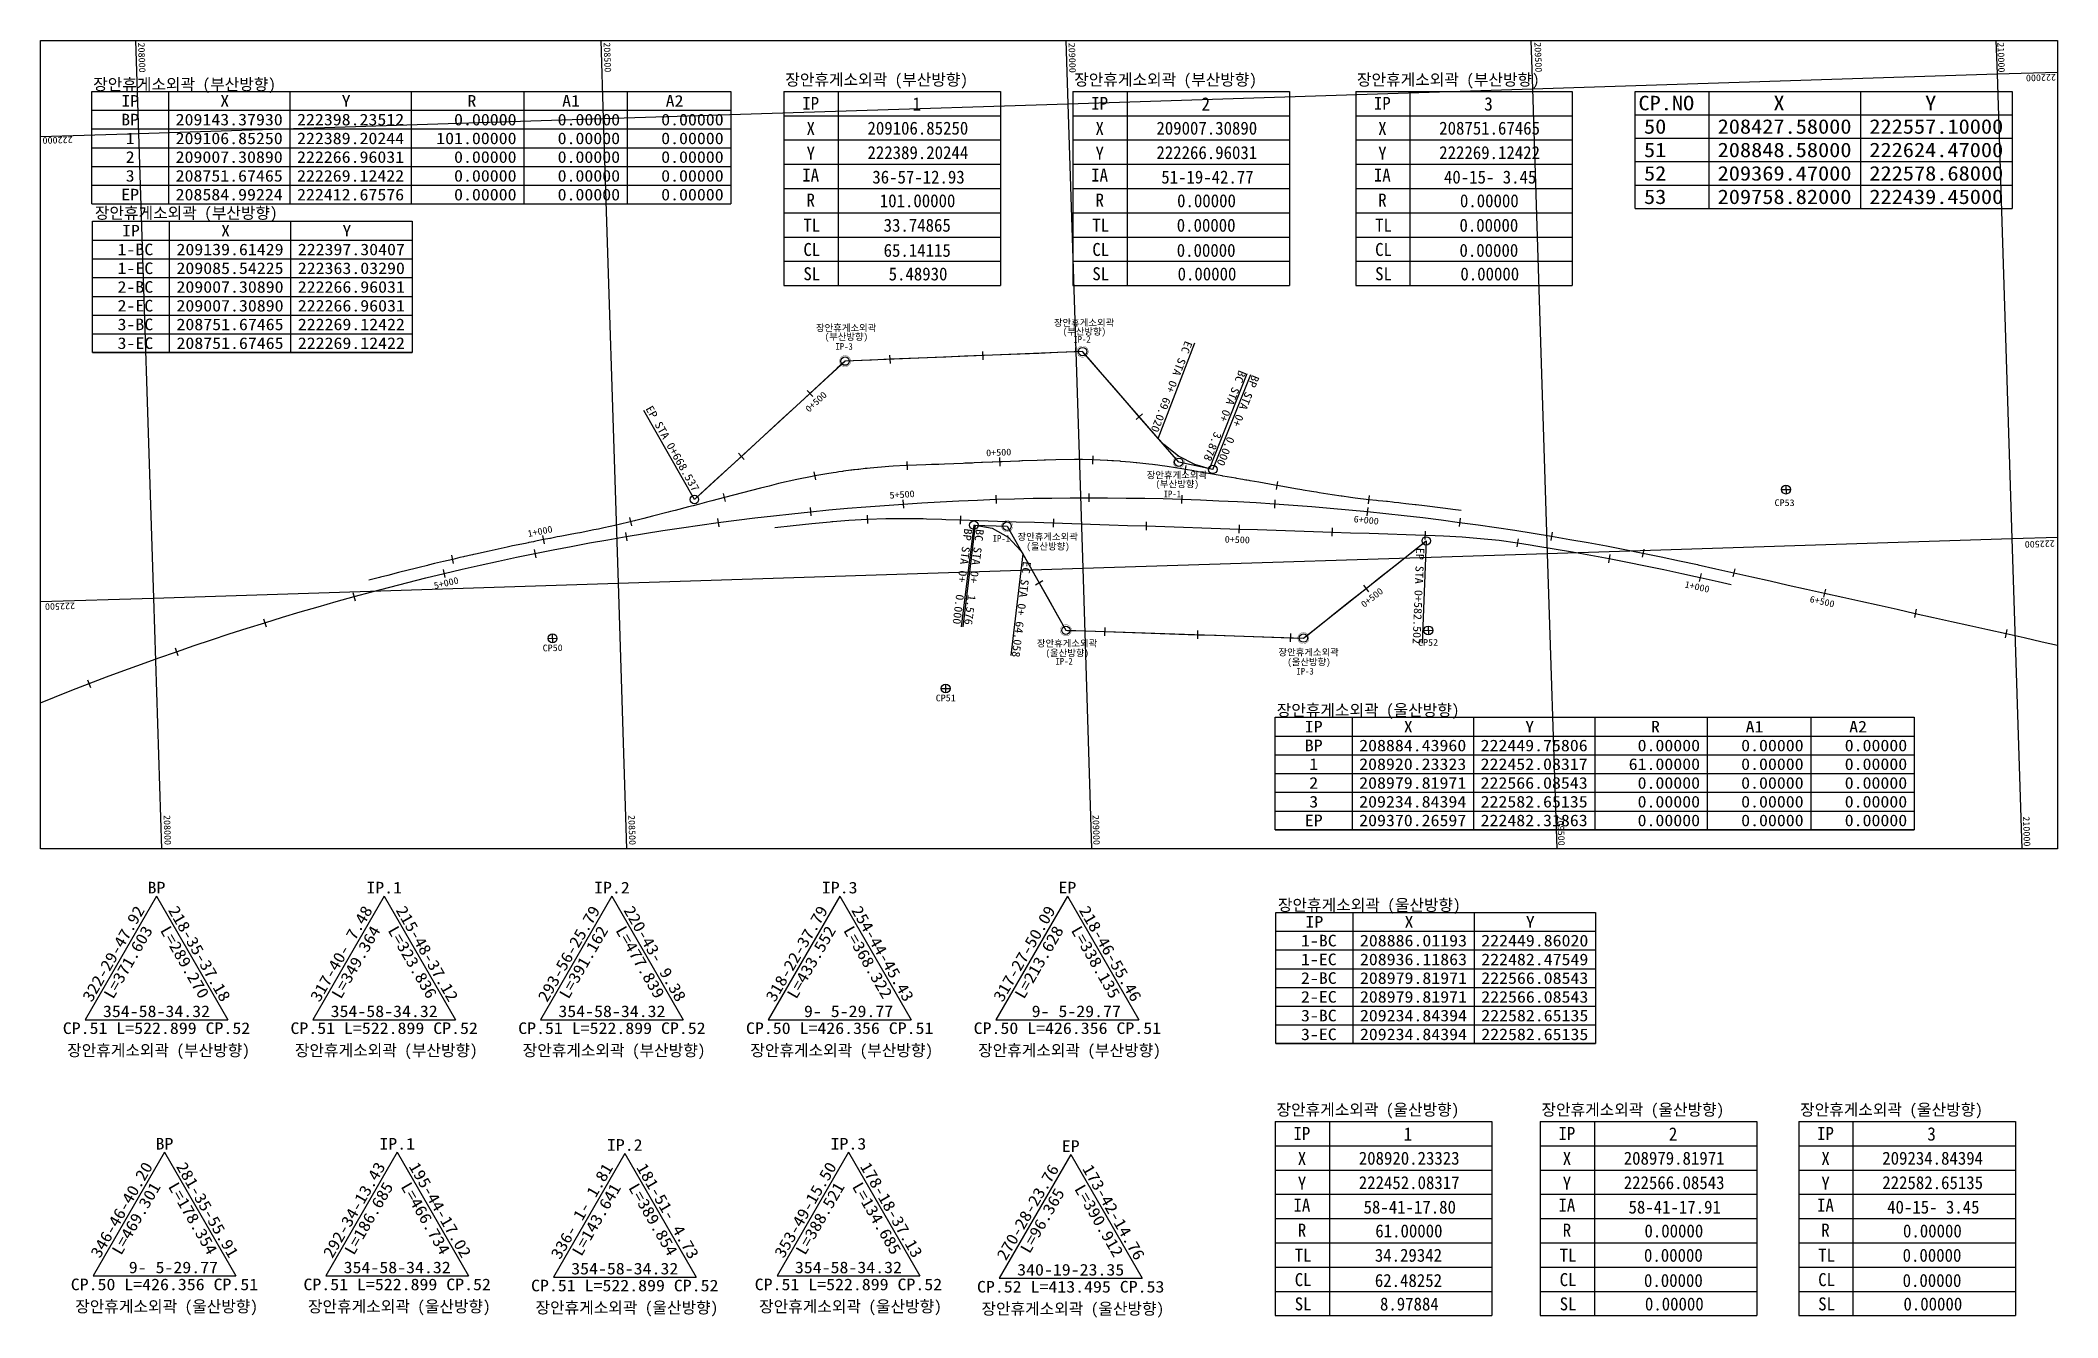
# Model space of a CAD drawing. Extents: x 69 to 2239, y 139 to 1512.
import ezdxf
from ezdxf.enums import TextEntityAlignment as Align

# ---------------------------------------------------------------- set-up
doc = ezdxf.new("R2010")
doc.units = 0
doc.header["$LTSCALE"] = 10
doc.header["$MEASUREMENT"] = 0
doc.layers.get('0').update_dxf_attribs({"linetype": 'CONTINUOUS'})
for name, color, linetype in [('CA-ALGN-CNTL', 2, 'CONTINUOUS'), ('CA-ALGN-IPLN', 1, 'CONTINUOUS'), ('CA-ALGN-IPSM', 2, 'CONTINUOUS'), ('CA-ALGN-STSM', 2, 'CONTINUOUS'), ('CA-ALGN-SUBL', 1, 'CONTINUOUS'), ('CA-ALGN-SUBS', 2, 'CONTINUOUS'), ('CA-ALGN-SUBT', 2, 'CONTINUOUS'), ('CA-ALGN-TEXT', 3, 'CONTINUOUS'), ('CA-TABL-LIN1', 4, 'CONTINUOUS'), ('CA-TABL-LIN2', 1, 'CONTINUOUS'), ('CA-TABL-TEX1', 6, 'CONTINUOUS'), ('CA-TABL-TEX2', 3, 'CONTINUOUS'), ('CA-TEXT', 3, 'CONTINUOUS'), ('CV-GRID-BORD', 4, 'CONTINUOUS'), ('CV-GRID-LINE', 1, 'CONTINUOUS'), ('CV-GRID-TEXT', 4, 'CONTINUOUS'), ('CV-LEAL', 1, 'CONTINUOUS'), ('CV-LEAT', 3, 'CONTINUOUS')]:
    doc.layers.add(name, color=color, linetype=linetype)
doc.styles.add('GTXT', font='DotumChe.ttf')
doc.styles.add('RP2', font='DotumChe.ttf')

# ---------------------------------------------------------------- blocks, each defined once
blk = doc.blocks.new('CASTAMS')
blk.add_line((0, -1.5), (0, 1.5))
at = {"style": 'GTXT', "flags": 1}
for tag, p in [('XSEC_DAT', (0, -6.85)), ('STA_DST', (0, -3.62))]:
    blk.add_attdef(tag, text='', height=2.5, dxfattribs=at).set_placement(p, align=Align.MIDDLE)
blk = doc.blocks.new('CAIPMRK')
at = {"const_width": 0.1}
blk.add_lwpolyline([(-2, 0, -1), (2, 0, -1)], format="xyb", close=True, dxfattribs=at)
blk.add_circle((0, 0), 1.5)

msp = doc.modelspace()

# ---------------------------------------------------------------- linework, layer by layer
at = {"layer": 'CA-ALGN-CNTL'}
for points in [[(1330.3, 1050.9), (1293.6, 1058.7), (1190.2, 1177.7), (934.7, 1167.4), (772.7, 1018.6)], [(1073.2, 991.1), (1109, 989.9), (1172.2, 877.9), (1427.7, 869.5), (1559.8, 974.1)]]:
    msp.add_lwpolyline(points, dxfattribs=at)
at = {"layer": 'CA-ALGN-IPLN'}
for points in [[(1330.3, 1050.9), (1326.6, 1051.7), (1311.1, 1056.3), (1293.3, 1065.3), (1277.6, 1077.7), (1271.4, 1084.2), (1264.2, 1092.5), (1251.1, 1107.6), (1238, 1122.7), (1224.9, 1137.8), (1211.7, 1152.9), (1198.6, 1168), (1190.2, 1177.7), (1190.2, 1177.7), (1183.1, 1177.5), (1163.1, 1176.6), (1143.1, 1175.8), (1123.1, 1175), (1103.1, 1174.2), (1083.2, 1173.4), (1063.2, 1172.6), (1043.2, 1171.8), (1023.2, 1171), (1003.2, 1170.2), (983.2, 1169.4), (963.3, 1168.6), (943.3, 1167.8), (934.7, 1167.4), (934.7, 1167.4), (926.3, 1159.7), (911.6, 1146.1), (896.8, 1132.6), (882.1, 1119.1), (867.4, 1105.6), (852.6, 1092), (837.9, 1078.5), (823.2, 1065), (808.5, 1051.4), (793.7, 1037.9), (779, 1024.4), (772.7, 1018.6)], [(1597.5, 1006.7), (1597.5, 1006.7), (1588.6, 1007.9), (1580.6, 1008.9), (1577.7, 1009.3), (1557.8, 1011.7), (1548.9, 1012.8), (1547.9, 1012.9), (1537.9, 1014.1), (1532.5, 1014.7), (1530.5, 1014.9), (1525.5, 1015.5), (1523.5, 1015.7), (1518.1, 1016.3), (1517.1, 1016.4), (1513.1, 1016.8), (1508.1, 1017.3), (1506.2, 1017.5), (1506.2, 1017.5), (1498.2, 1018.4), (1483.3, 1020.1), (1478.3, 1020.8), (1469.4, 1022), (1468.4, 1022.1), (1458.5, 1023.6), (1444.7, 1025.8), (1441.7, 1026.3), (1438.8, 1026.8), (1436.3, 1027.2), (1427.4, 1028.7), (1426, 1029), (1419.1, 1030.2), (1409.5, 1031.9), (1399.4, 1033.6), (1396.9, 1034.1), (1379.7, 1037.1), (1370.3, 1038.7), (1369.3, 1038.9), (1366.9, 1039.3), (1365.9, 1039.5), (1363.9, 1039.8), (1362.4, 1040.1), (1360, 1040.5), (1356, 1041.2), (1355, 1041.4), (1341.2, 1043.8), (1340.3, 1044), (1323.5, 1046.9), (1323, 1047), (1320.6, 1047.4), (1310.7, 1049.1), (1309.7, 1049.3), (1300.9, 1050.9), (1299.1, 1051.2), (1281.1, 1054.1), (1273.2, 1055.2), (1271.2, 1055.5), (1268.3, 1055.8), (1267.8, 1055.9), (1265.3, 1056.2), (1261.3, 1056.7), (1248.4, 1058.1), (1247.9, 1058.2), (1241.4, 1058.8), (1231.4, 1059.6), (1230.7, 1059.7), (1223.5, 1060.2), (1222.5, 1060.2), (1221.5, 1060.3), (1217.5, 1060.5), (1216.5, 1060.6), (1201.5, 1061.2), (1190.2, 1061.5), (1189.2, 1061.5), (1181.5, 1061.6), (1161.5, 1061.4), (1150.3, 1061), (1149.5, 1061), (1149, 1061), (1141.5, 1060.7), (1125.5, 1060), (1125, 1060), (1122.6, 1059.9), (1121.5, 1059.9), (1103.5, 1059.1), (1103, 1059.1), (1101.5, 1059.1), (1093.5, 1058.7), (1093, 1058.7), (1082.6, 1058.3), (1081.6, 1058.3), (1073.6, 1057.9), (1071.6, 1057.8), (1063.6, 1057.5), (1061.6, 1057.4), (1041.6, 1056.6), (1035.6, 1056.4), (1033.6, 1056.3), (1027.6, 1056.1), (1021.6, 1055.8), (1001.6, 1055), (1000.4, 1055), (986.6, 1054.3), (981.6, 1054), (961.7, 1052.3), (958.3, 1052), (956.3, 1051.8), (949.4, 1051), (948.4, 1050.9), (944.8, 1050.5), (943.8, 1050.4), (941.8, 1050.1), (940.8, 1050), (932.9, 1049), (931.9, 1048.8), (928, 1048.3), (925, 1047.8), (922, 1047.4), (915.1, 1046.3), (902.3, 1044), (899.4, 1043.5), (882.7, 1040.1), (863.2, 1035.7), (852.9, 1033.1), (843.8, 1030.8), (824.5, 1025.7), (805.1, 1020.7), (791.5, 1017.2), (785.7, 1015.7), (778, 1013.7), (771.2, 1011.9), (766.4, 1010.7), (751.9, 1006.9), (747, 1005.6), (744.5, 1005), (727.7, 1000.6), (718.2, 998.2), (711.2, 996.4), (709.3, 995.9), (708.3, 995.6), (706.3, 995.2), (688.8, 991), (675.2, 988), (669.3, 986.8), (664.4, 985.8), (649.7, 982.9), (649.3, 982.9), (649.3, 982.9), (646.7, 982.4), (640.8, 981.3), (630, 979.2), (628, 978.8), (625.1, 978.3), (620.7, 977.4), (617.7, 976.8), (617.2, 976.7), (610.4, 975.4), (603.5, 974), (600.6, 973.4), (599.6, 973.2), (594.7, 972.2), (593.7, 972), (590.8, 971.4), (577.1, 968.6), (571.2, 967.3), (551.7, 963.1), (537, 959.8), (535.1, 959.4), (534.1, 959.2), (532.1, 958.7), (530.2, 958.3), (527.3, 957.6), (525.3, 957.2), (524.3, 957), (520.4, 956.1), (512.6, 954.2), (502.9, 952), (493.2, 949.6), (486.4, 948), (485.4, 947.7), (476.7, 945.6), (473.8, 944.9), (454.4, 940), (442.7, 937), (435, 935), (434, 934.8), (422.5, 931.7)], [(69.1, 799.9), (84.3, 806), (102.9, 813.4), (121.5, 820.6), (140.2, 827.7), (159, 834.7), (177.7, 841.6), (196.6, 848.3), (215.4, 854.9), (234.4, 861.4), (253.3, 867.8), (272.3, 874), (291.4, 880.1), (310.5, 886.1), (329.6, 892), (348.7, 897.7), (367.9, 903.3), (387.2, 908.8), (406.5, 914.1), (425.8, 919.3), (445.1, 924.4), (464.5, 929.4), (483.9, 934.2), (503.3, 938.9), (522.8, 943.5), (542.3, 947.9), (561.8, 952.2), (581.4, 956.4), (601, 960.4), (620.6, 964.4), (640.2, 968.1), (659.9, 971.8), (679.6, 975.3), (699.3, 978.7), (719, 982), (738.8, 985.1), (758.6, 988.1), (778.3, 991), (798.2, 993.7), (818, 996.3), (837.8, 998.8), (857.7, 1001.1), (877.6, 1003.3), (897.5, 1005.4), (917.4, 1007.3), (937.3, 1009.1), (957.2, 1010.8), (977.2, 1012.3), (997.1, 1013.7), (1017.1, 1015), (1037, 1016.2), (1057, 1017.2), (1077, 1018), (1097, 1018.8), (1117, 1019.4), (1137, 1019.9), (1157, 1020.2), (1177, 1020.4), (1197, 1020.5), (1217, 1020.4), (1237, 1020.2), (1257, 1019.9), (1277, 1019.5), (1296.9, 1018.9), (1316.9, 1018.1), (1336.9, 1017.3), (1356.9, 1016.3), (1376.9, 1015.2), (1396.8, 1013.9), (1416.8, 1012.5), (1436.7, 1011), (1456.6, 1009.3), (1476.6, 1007.5), (1496.5, 1005.6), (1516.4, 1003.6), (1536.2, 1001.4), (1556.1, 999.1), (1576, 996.6), (1595.8, 994), (1615.6, 991.3), (1635.4, 988.5), (1655.2, 985.5), (1674.9, 982.4), (1694.7, 979.1), (1714.4, 975.7), (1734.1, 972.2), (1753.7, 968.6), (1773.4, 964.8), (1793, 960.9), (1812.6, 956.9), (1832.1, 952.7), (1851.7, 948.5), (1852.4, 948.3), (1871.2, 944.1), (1890.7, 939.7), (1910.2, 935.4), (1929.8, 931), (1949.3, 926.6), (1968.8, 922.3), (1988.3, 917.9), (2007.8, 913.6), (2027.3, 909.2), (2046.9, 904.8), (2066.4, 900.5), (2085.9, 896.1), (2105.4, 891.8), (2124.9, 887.4), (2144.5, 883), (2164, 878.7), (2183.5, 874.3), (2203, 870), (2222.5, 865.6), (2239, 861.9)], [(859.2, 988.4), (859.2, 988.4), (879, 990.6), (898.9, 992.7), (918.8, 994.6), (920.6, 994.8), (921.7, 994.9), (938.8, 996.3), (958.7, 997.4), (978.7, 998.1), (998.7, 998.3), (1018.7, 998), (1022.3, 997.9), (1038.7, 997.3), (1043.1, 997.2), (1058.7, 996.7), (1078.7, 996), (1098.7, 995.4), (1118.6, 994.7), (1138.6, 994.1), (1158.6, 993.4), (1178.6, 992.7), (1198.6, 992.1), (1218.6, 991.4), (1238.6, 990.8), (1258.6, 990.1), (1278.6, 989.4), (1298.6, 988.8), (1318.5, 988.1), (1338.5, 987.5), (1358.5, 986.8), (1378.5, 986.2), (1398.5, 985.5), (1418.5, 984.8), (1438.5, 984.2), (1458.5, 983.5), (1478.5, 982.9), (1498.4, 982.2), (1518.4, 981.6), (1538.4, 980.9), (1558.4, 980.2), (1559.4, 980.2), (1569.6, 979.9), (1578.4, 979.5), (1598.4, 978.4), (1618.3, 976.8), (1638.2, 974.7), (1658, 972), (1671.7, 969.9), (1677.8, 968.9), (1677.8, 968.9), (1697.5, 965.7), (1717.2, 962.3), (1736.9, 958.7), (1756.6, 955), (1776.2, 951.2), (1795.8, 947.3), (1815.4, 943.2), (1834.9, 939), (1849.6, 935.8), (1854.5, 934.7), (1874, 930.4), (1887.9, 927.2)], [(1073.2, 991.1), (1074.8, 991.1), (1092.8, 987.7), (1110.3, 978.2), (1123.8, 963.5), (1125.9, 960.1), (1133.7, 946.2), (1143.5, 928.8), (1153.4, 911.3), (1163.2, 893.9), (1172.2, 877.9), (1172.2, 877.9), (1173.8, 877.8), (1193.8, 877.2), (1213.8, 876.5), (1233.8, 875.9), (1253.8, 875.2), (1273.8, 874.5), (1293.8, 873.9), (1313.8, 873.2), (1333.7, 872.6), (1353.7, 871.9), (1373.7, 871.3), (1393.7, 870.6), (1413.7, 869.9), (1427.7, 869.5), (1427.7, 869.5), (1432.4, 873.2), (1448.1, 885.6), (1463.8, 898.1), (1479.4, 910.5), (1495.1, 922.9), (1510.8, 935.3), (1526.5, 947.7), (1542.2, 960.1), (1552.7, 968.5), (1557.8, 972.5), (1559.8, 974.1)]]:
    msp.add_lwpolyline(points, dxfattribs=at)
at = {"layer": 'CA-ALGN-SUBL'}
for p, q in [((1271.4, 1084.2), (1310.8, 1187.1)), ((1326.6, 1051.7), (1367.3, 1154)), ((1330.3, 1050.9), (1371.1, 1153.2)), ((772.7, 1018.6), (718.3, 1114.4)), ((1073.2, 991.1), (1059.7, 881.8)), ((1074.8, 991.1), (1061.3, 881.7)), ((1125.9, 960.1), (1113, 850.7)), ((1559.8, 974.1), (1555.6, 864))]:
    msp.add_line(p, q, dxfattribs=at)
at = {"layer": 'CA-ALGN-SUBS'}
for p, q in [((1942, 1029.2), (1951.6, 1029.5)), ((1946.6, 1034.1), (1946.9, 1024.5)), ((615.2, 869.1), (624.8, 869.4)), ((619.8, 874), (620.1, 864.4)), ((1557.3, 877.6), (1566.9, 877.9)), ((1561.9, 882.5), (1562.2, 873)), ((1038.1, 815.4), (1047.7, 815.3)), ((1042.9, 820.1), (1042.9, 810.5))]:
    msp.add_line(p, q, dxfattribs=at)
for centre, radius in [((1330.3, 1050.9), 4.5), ((772.7, 1018.6), 4.5), ((1946.8, 1029.3), 4.8), ((1073.2, 991.1), 4.5), ((1559.8, 974.1), 4.5), ((620, 869.2), 4.8), ((1562.1, 877.7), 4.8), ((1042.9, 815.3), 4.8)]:
    msp.add_circle(centre, radius, dxfattribs=at)
at = {"layer": 'CA-TABL-LIN1'}
for p, q in [((124.4, 1457.5), (811.7, 1457.5)), ((124.4, 1336.5), (124.4, 1457.5)), ((811.7, 1457.5), (811.7, 1336.5)), ((869, 1457.5), (1102, 1457.5)), ((869, 1457.5), (869, 1248.8)), ((1102, 1457.5), (1102, 1248.8)), ((1179.8, 1457.5), (1412.8, 1457.5)), ((1179.8, 1457.5), (1179.8, 1248.8)), ((1412.8, 1457.5), (1412.8, 1248.8)), ((1484, 1457.5), (1484, 1248.8)), ((1484, 1457.5), (1716.9, 1457.5)), ((1716.9, 1457.5), (1716.9, 1248.8)), ((1784.5, 1331.6), (1784.5, 1457.6)), ((1784.5, 1457.6), (2190.1, 1457.6)), ((2190.1, 1457.6), (2190.1, 1331.6)), ((124.4, 1437.3), (811.7, 1437.3)), ((1784.5, 1432.4), (2190.1, 1432.4)), ((869, 1431.4), (1102, 1431.4)), ((1179.8, 1431.4), (1412.8, 1431.4)), ((1484, 1431.4), (1716.9, 1431.4)), ((124.4, 1336.5), (811.7, 1336.5)), ((1784.5, 1331.6), (2190.1, 1331.6)), ((125.2, 1317.8), (468.9, 1317.8)), ((125.2, 1176.7), (125.2, 1317.8)), ((468.9, 1317.8), (468.9, 1176.7)), ((125.2, 1297.6), (468.9, 1297.6)), ((869, 1248.8), (1102, 1248.8)), ((1179.8, 1248.8), (1412.8, 1248.8)), ((1484, 1248.8), (1716.9, 1248.8)), ((468.9, 1176.7), (125.2, 1176.7)), ((125.2, 1176.7), (468.9, 1176.7)), ((1397.5, 663.3), (1397.5, 784.3)), ((1397.5, 784.3), (2084.8, 784.3)), ((2084.8, 784.3), (2084.8, 663.3)), ((1397.5, 764.1), (2084.8, 764.1)), ((1397.5, 663.3), (2084.8, 663.3)), ((2084.8, 663.3), (1397.5, 663.3)), ((1398.2, 433.3), (1398.2, 574.4)), ((1398.2, 574.4), (1741.9, 574.4)), ((1741.9, 574.4), (1741.9, 433.3)), ((1398.2, 554.2), (1741.9, 554.2)), ((1398.2, 433.3), (1741.9, 433.3)), ((1741.9, 433.3), (1398.2, 433.3)), ((1397.5, 349.5), (1397.5, 140.8)), ((1397.5, 349.5), (1630.4, 349.5)), ((1630.4, 349.5), (1630.4, 140.8)), ((1682.5, 349.5), (1682.5, 140.8)), ((1682.5, 349.5), (1915.4, 349.5)), ((1915.4, 349.5), (1915.4, 140.8)), ((1960.6, 349.5), (2193.6, 349.5)), ((1960.6, 349.5), (1960.6, 140.8)), ((2193.6, 349.5), (2193.6, 140.8)), ((1397.5, 323.4), (1630.4, 323.4)), ((1682.5, 323.4), (1915.4, 323.4)), ((1960.6, 323.4), (2193.6, 323.4)), ((1397.5, 140.8), (1630.4, 140.8)), ((1682.5, 140.8), (1915.4, 140.8)), ((1960.6, 140.8), (2193.6, 140.8))]:
    msp.add_line(p, q, dxfattribs=at)
at = {"layer": 'CA-TABL-LIN2'}
for p, q in [((206.9, 1457.5), (206.9, 1336.5)), ((337.5, 1457.5), (337.5, 1336.5)), ((468.1, 1457.5), (468.1, 1336.5)), ((589, 1457.5), (589, 1336.5)), ((700.4, 1457.5), (700.4, 1336.5)), ((927.2, 1457.5), (927.2, 1248.8)), ((1238.1, 1457.5), (1238.1, 1248.8)), ((1542.2, 1457.5), (1542.2, 1248.8)), ((1863.7, 1457.6), (1863.7, 1331.6)), ((2026.9, 1457.6), (2026.9, 1331.6)), ((124.4, 1417.1), (811.7, 1417.1)), ((124.4, 1397), (811.7, 1397)), ((869, 1405.3), (1102, 1405.3)), ((1179.8, 1405.3), (1412.8, 1405.3)), ((1484, 1405.3), (1716.9, 1405.3)), ((1784.5, 1407.2), (2190.1, 1407.2)), ((124.4, 1376.8), (811.7, 1376.8)), ((869, 1379.2), (1102, 1379.2)), ((1179.8, 1379.2), (1412.8, 1379.2)), ((1484, 1379.2), (1716.9, 1379.2)), ((1784.5, 1382), (2190.1, 1382)), ((124.4, 1356.7), (811.7, 1356.7)), ((869, 1353.1), (1102, 1353.1)), ((1179.8, 1353.1), (1412.8, 1353.1)), ((1484, 1353.1), (1716.9, 1353.1)), ((1784.5, 1356.8), (2190.1, 1356.8)), ((869, 1327), (1102, 1327)), ((1179.8, 1327), (1412.8, 1327)), ((1484, 1327), (1716.9, 1327)), ((207.8, 1317.8), (207.8, 1176.7)), ((338.3, 1317.8), (338.3, 1176.7)), ((869, 1300.9), (1102, 1300.9)), ((1179.8, 1300.9), (1412.8, 1300.9)), ((1484, 1300.9), (1716.9, 1300.9)), ((125.2, 1277.5), (468.9, 1277.5)), ((869, 1274.9), (1102, 1274.9)), ((1179.8, 1274.9), (1412.8, 1274.9)), ((1484, 1274.9), (1716.9, 1274.9)), ((125.2, 1257.3), (468.9, 1257.3)), ((125.2, 1237.1), (468.9, 1237.1)), ((125.2, 1217), (468.9, 1217)), ((125.2, 1196.8), (468.9, 1196.8)), ((1480, 784.3), (1480, 663.3)), ((1610.6, 784.3), (1610.6, 663.3)), ((1741.2, 784.3), (1741.2, 663.3)), ((1862.1, 784.3), (1862.1, 663.3)), ((1973.5, 784.3), (1973.5, 663.3)), ((1397.5, 744), (2084.8, 744)), ((1397.5, 723.8), (2084.8, 723.8)), ((1397.5, 703.7), (2084.8, 703.7)), ((1397.5, 683.5), (2084.8, 683.5)), ((1480.8, 574.4), (1480.8, 433.3)), ((1611.3, 574.4), (1611.3, 433.3)), ((1398.2, 534.1), (1741.9, 534.1)), ((1398.2, 513.9), (1741.9, 513.9)), ((1398.2, 493.7), (1741.9, 493.7)), ((1398.2, 473.6), (1741.9, 473.6)), ((1398.2, 453.4), (1741.9, 453.4)), ((1455.7, 349.5), (1455.7, 140.8)), ((1740.7, 349.5), (1740.7, 140.8)), ((2018.8, 349.5), (2018.8, 140.8)), ((1397.5, 297.4), (1630.4, 297.4)), ((1682.5, 297.4), (1915.4, 297.4)), ((1960.6, 297.4), (2193.6, 297.4)), ((1397.5, 271.3), (1630.4, 271.3)), ((1682.5, 271.3), (1915.4, 271.3)), ((1960.6, 271.3), (2193.6, 271.3)), ((1397.5, 245.2), (1630.4, 245.2)), ((1682.5, 245.2), (1915.4, 245.2)), ((1960.6, 245.2), (2193.6, 245.2)), ((1397.5, 219.1), (1630.4, 219.1)), ((1682.5, 219.1), (1915.4, 219.1)), ((1960.6, 219.1), (2193.6, 219.1)), ((1397.5, 193), (1630.4, 193)), ((1682.5, 193), (1915.4, 193)), ((1960.6, 193), (2193.6, 193)), ((1397.5, 166.9), (1630.4, 166.9)), ((1682.5, 166.9), (1915.4, 166.9)), ((1960.6, 166.9), (2193.6, 166.9))]:
    msp.add_line(p, q, dxfattribs=at)
at = {"layer": 'CV-GRID-BORD'}
msp.add_lwpolyline([(69.1, 1512.4), (2239, 1512.4), (2239, 643), (69.1, 643)], close=True, dxfattribs=at)
at = {"layer": 'CV-GRID-LINE'}
for p, q in [((171.6, 1512.4), (174.8, 1412.4)), ((671.9, 1512.4), (674.6, 1428.4)), ((1172.1, 1512.4), (1174.3, 1444.3)), ((1672.4, 1512.4), (1674.1, 1460.3)), ((2172.7, 1512.4), (2173.8, 1476.3)), ((1674.1, 1460.3), (2173.8, 1476.3)), ((2173.8, 1476.3), (2239, 1478.4)), ((2173.8, 1476.3), (2189.8, 976.5)), ((1174.3, 1444.3), (1674.1, 1460.3)), ((1674.1, 1460.3), (1690, 960.6)), ((674.6, 1428.4), (1174.3, 1444.3)), ((1174.3, 1444.3), (1190.3, 944.6)), ((69.1, 1409), (174.8, 1412.4)), ((174.8, 1412.4), (674.6, 1428.4)), ((174.8, 1412.4), (190.8, 912.6)), ((674.6, 1428.4), (690.5, 928.6)), ((1690, 960.6), (2189.8, 976.5)), ((2189.8, 976.5), (2239, 978.1)), ((2189.8, 976.5), (2200.4, 643)), ((1190.3, 944.6), (1690, 960.6)), ((1690, 960.6), (1700.2, 643)), ((690.5, 928.6), (1190.3, 944.6)), ((1190.3, 944.6), (1199.9, 643)), ((69.1, 908.7), (190.8, 912.6)), ((190.8, 912.6), (690.5, 928.6)), ((190.8, 912.6), (199.4, 643)), ((690.5, 928.6), (699.7, 643))]:
    msp.add_line(p, q, dxfattribs=at)
at = {"layer": 'CV-LEAL'}
for p, q in [((194, 592), (117.2, 459)), ((194, 592), (270.8, 459)), ((438.9, 592), (362.1, 459)), ((438.9, 592), (515.7, 459)), ((683.9, 592), (607.1, 459)), ((683.9, 592), (760.7, 459)), ((928.9, 592), (852.1, 459)), ((928.9, 592), (1005.7, 459)), ((1173.8, 592), (1097, 459)), ((1173.8, 592), (1250.6, 459)), ((117.2, 459), (270.8, 459)), ((362.1, 459), (515.7, 459)), ((607.1, 459), (760.7, 459)), ((852.1, 459), (1005.7, 459)), ((1097, 459), (1250.6, 459)), ((202.6, 316.5), (125.8, 183.5)), ((202.6, 316.5), (279.4, 183.5)), ((452.9, 316.5), (376.1, 183.5)), ((452.9, 316.5), (529.7, 183.5)), ((697.7, 315.3), (620.9, 182.2)), ((697.7, 315.3), (774.5, 182.2)), ((938.3, 316.5), (861.5, 183.5)), ((938.3, 316.5), (1015.1, 183.5)), ((1177.4, 314), (1100.6, 181)), ((1177.4, 314), (1254.2, 181)), ((125.8, 183.5), (279.4, 183.5)), ((376.1, 183.5), (529.7, 183.5)), ((620.9, 182.2), (774.5, 182.2)), ((861.5, 183.5), (1015.1, 183.5)), ((1100.6, 181), (1254.2, 181))]:
    msp.add_line(p, q, dxfattribs=at)

# ---------------------------------------------------------------- block references
at = {"layer": 'CA-ALGN-IPSM', "xscale": 3, "yscale": 3, "zscale": 3}
for p in [(934.7, 1167.4), (1190.2, 1177.7), (1293.6, 1058.7), (1109, 989.9), (1172.2, 877.9), (1427.7, 869.5)]:
    msp.add_blockref('CAIPMRK', p, dxfattribs=at)
at = {"layer": 'CA-ALGN-STSM', "yscale": 3, "zscale": 3}
for p, xscale, rotation in [((983.2, 1169.4), 2.999999999992652, 2.315845514798855), ((1083.2, 1173.4), 2.999999999992652, 2.315845514798855), ((1183.1, 1177.5), 2.9999999999903, 2.315845513688079), ((896.8, 1132.6), 3.000000000002959, 42.56659812796687), ((896.8, 1132.6), 3.000000000002959, 42.56659812796687), ((1251.1, 1107.6), 2.999999999998045, 310.9871101501886), ((823.2, 1065), 3.000000000002959, 42.56659812796687), ((1101.5, 1059.1), 2.999999999992652, 2.315845514798855), ((1101.5, 1059.1), 2.999999999992652, 2.315845514798855), ((1201.5, 1061.2), 3.000000000012919, 358.1283825575634), ((902.3, 1044), 3.000000000001471, 10.40245007580139), ((1001.6, 1055), 2.9999999999903, 2.315845513688079), ((1300.9, 1050.9), 2.999999999989326, 350.0882653550648), ((805.1, 1020.7), 2.999999999987514, 14.54328963660758), ((1097, 1018.8), 3.000000000005429, 181.9336783188917), ((1197, 1020.5), 2.999999999988239, 180.0239022354653), ((1296.9, 1018.9), 2.999999999985805, 178.1138362584641), ((1399.4, 1033.6), 2.999999999989326, 350.0882653550648), ((1498.2, 1018.4), 3.000000000002306, 353.6714101284151), ((704.4, 994.7), 2.999999999986962, 13.95969493707587), ((897.5, 1005.4), 2.999999999995243, 185.7534070974322), ((958.7, 997.4), 3.00000000000634, 182.6718680086746), ((997.1, 1013.7), 2.999999999995992, 183.8435754389577), ((997.1, 1013.7), 2.999999999995992, 183.8435754389577), ((1058.7, 996.7), 3.000000000008162, 178.1142298061797), ((1396.8, 1013.9), 2.999999999999021, 176.2042165988297), ((1496.5, 1005.6), 3.000000000006195, 174.2943125291743), ((1496.5, 1005.6), 3.000000000006195, 174.2943125291743), ((1595.8, 994), 3.000000000006098, 172.38442738419), ((610.4, 975.4), 3.00000000000361, 11.25129966868517), ((610.4, 975.4), 3.00000000000361, 11.25129966868517), ((699.3, 978.7), 3.00000000000037, 189.5731687184899), ((798.2, 993.7), 2.999999999995784, 187.6633913277152), ((1158.6, 993.4), 3.000000000007205, 178.1142298067353), ((1258.6, 990.1), 3.000000000006247, 178.1142298072908), ((1358.5, 986.8), 3.000000000006247, 178.1142298072908), ((1358.5, 986.8), 3.000000000006247, 178.1142298072908), ((1458.5, 983.5), 3.000000000007205, 178.1142298067353), ((1558.4, 980.2), 3.000000000007205, 178.1142298067353), ((1694.7, 979.1), 3.000000000012873, 170.4746217029683), ((512.6, 954.2), 3.000000000006419, 13.15295450439272), ((601, 960.4), 2.999999999994741, 191.48311064855), ((1658, 972), 3.000000000005079, 171.7559553127583), ((1756.6, 955), 2.999999999990039, 169.2274367912686), ((1793, 960.9), 2.999999999992208, 168.5646487595443), ((503.3, 938.9), 3.00000000001352, 193.3930064856349), ((503.3, 938.9), 3.00000000001352, 193.3930064856349), ((1854.5, 934.7), 2.999999999994304, 167.4056722676654), ((1854.5, 934.7), 2.999999999994304, 167.4056722676654), ((1890.7, 939.7), 3.000000000010888, 167.4054873034753), ((1890.7, 939.7), 3.000000000010888, 167.4054873034753), ((406.5, 914.1), 3.000000000017494, 195.3027359047867), ((1143.5, 928.8), 2.999999999996999, 119.4257321942127), ((1495.1, 922.9), 3.000000000000856, 218.3651850901512), ((1495.1, 922.9), 3.000000000000856, 218.3651850901512), ((1988.3, 917.9), 3.000000000012994, 167.4057198442333), ((1988.3, 917.9), 3.000000000012994, 167.4057198442333), ((310.5, 886.1), 2.99999999999778, 197.2127241737001), ((2085.9, 896.1), 2.99999999998883, 167.4054873028116), ((1213.8, 876.5), 3.000000000006247, 178.1142298072908), ((1313.8, 873.2), 3.000000000007205, 178.1142298067353), ((1413.7, 869.9), 3.000000000008162, 178.1142298061797), ((2183.5, 874.3), 3.000000000000302, 167.4057198453182), ((215.4, 854.9), 2.999999999996254, 199.1224514943598), ((121.5, 820.6), 3.00000000000487, 201.0323634903524)]:
    msp.add_blockref('CASTAMS', p, dxfattribs=dict(at, xscale=xscale, rotation=rotation))

# ---------------------------------------------------------------- texts
at = {"layer": 'CA-ALGN-SUBT', "style": 'RP2', "width": 1.100098}
for s, height, rotation, p, p2 in [('EC STA 0+ 69.020', 8.64, 249.0693, (1300.5, 1189.9), (1263.4, 1093.1)), ('BC STA 0+  3.878', 8.64, 248.303, (1358.4, 1158.4), (1320.1, 1062)), ('BP STA 0+  0.000', 8.64, 248.303, (1372.6, 1153.3), (1334.2, 1056.9)), ('EP STA 0+668.537', 8.64, 299.5742, (719.8, 1116.3), (771, 1026.1)), ('CP53', 7.2, 359.5988, (1934.5, 1011.6), (1956.1, 1011.5)), ('BP STA 0+  0.000', 8.64, 262.9823, (1063, 987.8), (1050.3, 884.9)), ('BC STA 0+  1.576', 8.64, 262.9823, (1075.6, 987.2), (1062.9, 884.3)), ('EP STA 0+582.502', 8.64, 267.8177, (1549.2, 966.8), (1545.2, 863.2)), ('EC STA 0+ 64.058', 8.64, 263.2843, (1126.2, 952.4), (1114, 849.4)), ('CP52', 7.2, 0.3732, (1551, 861.2), (1572.6, 861.3)), ('CP50', 7.2, 0.7337, (609.4, 855.3), (631, 855.6)), ('CP51', 7.2, 0.3243, (1032.2, 801.5), (1053.8, 801.6))]:
    msp.add_text(s, height=height, rotation=rotation, dxfattribs=at).set_placement(p, p2, align=Align.FIT)
at = {"layer": 'CA-ALGN-TEXT', "style": 'RP2'}
for s, p in [('장안휴게소외곽', (903.4, 1199.6)), ('(부산방향)', (912.9, 1190.1)), ('장안휴게소외곽', (1159.3, 1205.2)), ('(부산방향)', (1168.9, 1195.7)), ('IP-2', (1180.2, 1187.2)), ('IP-3', (924.4, 1179.6)), ('장안휴게소외곽', (1259.2, 1041.2)), ('(부산방향)', (1268.8, 1031.6)), ('IP-1', (1277.4, 1021)), ('IP-1', (1093.5, 973.1)), ('장안휴게소외곽', (1120.2, 975)), ('(울산방향)', (1129.8, 964.6)), ('장안휴게소외곽', (1141, 860.3)), ('(울산방향)', (1150.5, 849.9)), ('IP-2', (1161, 841)), ('장안휴게소외곽', (1400.9, 850.7)), ('(울산방향)', (1410.5, 840.3)), ('IP-3', (1420.2, 830.3))]:
    msp.add_text(s, height=7.2, dxfattribs=at).set_placement(p)
at = {"layer": 'CA-ALGN-TEXT', "style": 'RP2', "width": 1.100098}
for s, rotation, p, p2 in [('0+500', 42.5667, (895.9, 1111.9), (915.8, 1130.2)), ('0+500', 2.3157, (1086.6, 1065.1), (1113.6, 1066.2)), ('5+500', 3.8436, (982.8, 1019.5), (1009.7, 1021.3)), ('6+000', 354.2943, (1481.5, 994.2), (1508.4, 991.5)), ('1+000', 11.2513, (594, 978.2), (620.5, 983.5)), ('0+500', 358.1141, (1343, 972.3), (1370, 971.4)), ('5+000', 13.3929, (493.3, 922.2), (519.6, 928.5)), ('0+500', 38.3651, (1493.1, 901.9), (1514.3, 918.7)), ('1+000', 347.4055, (1837.3, 924.1), (1863.7, 918.3)), ('6+500', 347.4055, (1971.8, 908.3), (1998.1, 902.4))]:
    msp.add_text(s, height=7.2, rotation=rotation, dxfattribs=at).set_placement(p, p2, align=Align.FIT)
at = {"layer": 'CA-TABL-TEX1', "style": 'RP2', "width": 1.128305}
for s, height, p, p2 in [('IP', 12.48, (156.1, 1441.1), (175.3, 1441.1)), ('BP', 12.48, (156.1, 1421), (175.3, 1421)), ('X', 12.5, (262.6, 1441.1), (272.2, 1441.1)), ('Y', 12.5, (393.2, 1441.1), (402.8, 1441.1)), ('R', 12.5, (528.5, 1441.1), (538.1, 1441.1)), ('A1', 12.48, (630.3, 1441.1), (649.5, 1441.1)), ('A2', 12.48, (741.7, 1441.1), (760.9, 1441.1)), ('CP.NO', 15.6, (1788.1, 1437.2), (1848.1, 1437.2)), ('X', 15.6, (1933.3, 1437.2), (1945.3, 1437.2)), ('Y', 15.6, (2096.5, 1437.2), (2108.5, 1437.2)), ('1', 12.5, (160.9, 1400.8), (170.5, 1400.8)), ('50', 15.6, (1794.1, 1412), (1818.1, 1412)), ('2', 12.5, (160.9, 1380.7), (170.5, 1380.7)), ('51', 15.6, (1794.1, 1386.8), (1818.1, 1386.8)), ('3', 12.5, (160.9, 1360.5), (170.5, 1360.5)), ('52', 15.6, (1794.1, 1361.6), (1818.1, 1361.6)), ('EP', 12.48, (156.1, 1340.3), (175.3, 1340.3)), ('53', 15.6, (1794.1, 1336.4), (1818.1, 1336.4)), ('IP', 12.48, (156.9, 1301.5), (176.1, 1301.5)), ('X', 12.5, (263.5, 1301.5), (273.1, 1301.5)), ('Y', 12.5, (394, 1301.5), (403.6, 1301.5)), ('  1-BC', 12.48, (132.9, 1281.3), (190.5, 1281.3)), ('  1-EC', 12.48, (132.9, 1261.1), (190.5, 1261.1)), ('  2-BC', 12.48, (132.9, 1241), (190.5, 1241)), ('  2-EC', 12.48, (132.9, 1220.8), (190.5, 1220.8)), ('  3-BC', 12.48, (132.9, 1200.7), (190.5, 1200.7)), ('  3-EC', 12.48, (132.9, 1180.5), (190.5, 1180.5)), ('IP', 12.48, (1429.2, 768), (1448.4, 768)), ('BP', 12.48, (1429.2, 747.8), (1448.4, 747.8)), ('X', 12.5, (1535.7, 768), (1545.3, 768)), ('Y', 12.5, (1666.3, 768), (1675.9, 768)), ('R', 12.5, (1801.6, 768), (1811.2, 768)), ('A1', 12.48, (1903.4, 768), (1922.6, 768)), ('A2', 12.48, (2014.8, 768), (2034, 768)), ('1', 12.5, (1434, 727.7), (1443.6, 727.7)), ('2', 12.5, (1434, 707.5), (1443.6, 707.5)), ('3', 12.5, (1434, 687.3), (1443.6, 687.3)), ('EP', 12.48, (1429.2, 667.2), (1448.4, 667.2)), ('IP', 12.48, (1429.9, 558.1), (1449.1, 558.1)), ('X', 12.5, (1536.5, 558.1), (1546.1, 558.1)), ('Y', 12.5, (1667, 558.1), (1676.6, 558.1)), ('  1-BC', 12.48, (1405.9, 537.9), (1463.5, 537.9)), ('  1-EC', 12.48, (1405.9, 517.7), (1463.5, 517.7)), ('  2-BC', 12.48, (1405.9, 497.6), (1463.5, 497.6)), ('  2-EC', 12.48, (1405.9, 477.4), (1463.5, 477.4)), ('  3-BC', 12.48, (1405.9, 457.3), (1463.5, 457.3)), ('  3-EC', 12.48, (1405.9, 437.1), (1463.5, 437.1))]:
    msp.add_text(s, height=height, dxfattribs=at).set_placement(p, p2, align=Align.FIT)
at = {"layer": 'CA-TABL-TEX1', "style": 'RP2'}
for s, height, p in [('IP', 13.98, (897.7, 1444.7)), ('1', 14.4, (1011.8, 1444)), ('IP', 13.98, (1208.5, 1444.7)), ('2', 14.4, (1322.6, 1444)), ('IP', 13.98, (1512.6, 1444.7)), ('3', 14.4, (1626.8, 1444)), ('X', 14, (897.8, 1417.7)), ('X', 14, (1208.6, 1417.7)), ('X', 14, (1512.7, 1417.7)), ('Y', 14, (897.8, 1391.1)), ('Y', 14, (1208.6, 1391.1)), ('Y', 14, (1512.7, 1391.1)), ('R', 14, (897.7, 1340.7)), ('R', 14, (1208.6, 1340.7)), ('R', 14, (1512.7, 1340.7)), ('TL', 13.98, (898.9, 1313.7)), ('TL', 13.98, (1209.7, 1313.7)), ('TL', 13.98, (1513.9, 1313.7)), ('CL', 13.98, (898.9, 1287.5)), ('CL', 13.98, (1209.7, 1287.5)), ('CL', 13.98, (1513.9, 1287.5)), ('SL', 13.98, (898.9, 1261.4)), ('SL', 13.98, (1209.7, 1261.4)), ('SL', 13.98, (1513.9, 1261.4)), ('IP', 13.98, (1426.1, 336.7)), ('1', 14.4, (1540.2, 336.1)), ('IP', 13.98, (1711.1, 336.7)), ('2', 14.4, (1825.3, 336.1)), ('IP', 13.98, (1989.3, 336.7)), ('3', 14.4, (2103.4, 336.1)), ('X', 14, (1426.2, 309.8)), ('X', 14, (1711.2, 309.8)), ('X', 14, (1989.4, 309.8)), ('Y', 14, (1426.2, 283.2)), ('Y', 14, (1711.2, 283.2)), ('Y', 14, (1989.4, 283.2)), ('R', 14, (1426.2, 232.7)), ('R', 14, (1711.2, 232.7)), ('R', 14, (1989.3, 232.7)), ('TL', 13.98, (1427.4, 205.8)), ('TL', 13.98, (1712.4, 205.8)), ('TL', 13.98, (1990.5, 205.8)), ('CL', 13.98, (1427.4, 179.5)), ('CL', 13.98, (1712.4, 179.5)), ('CL', 13.98, (1990.5, 179.5)), ('SL', 13.98, (1427.4, 153.4)), ('SL', 13.98, (1712.4, 153.4)), ('SL', 13.98, (1990.5, 153.4))]:
    msp.add_text(s, height=height, rotation=360, dxfattribs=at).set_placement(p, align=Align.MIDDLE)
for p in [(897.7, 1367.6), (1208.5, 1367.6), (1512.6, 1367.6), (1426.1, 259.7), (1711.1, 259.7), (1989.3, 259.7)]:
    msp.add_text('IA', height=13.98, dxfattribs=at).set_placement(p, align=Align.MIDDLE)
at = {"layer": 'CA-TABL-TEX2', "style": 'RP2', "width": 1.128305}
for s, height, p, p2 in [('209143.37930', 12.48, (214.6, 1421), (329.8, 1421)), ('222398.23512', 12.48, (345.2, 1421), (460.4, 1421)), ('    0.00000', 12.48, (475.7, 1421), (581.3, 1421)), ('   0.00000', 12.48, (596.7, 1421), (692.7, 1421)), ('   0.00000', 12.48, (708.1, 1421), (804.1, 1421)), ('209106.85250', 12.48, (214.6, 1400.8), (329.8, 1400.8)), ('222389.20244', 12.48, (345.2, 1400.8), (460.4, 1400.8)), ('  101.00000', 12.48, (475.7, 1400.8), (581.3, 1400.8)), ('   0.00000', 12.48, (596.7, 1400.8), (692.7, 1400.8)), ('   0.00000', 12.48, (708.1, 1400.8), (804.1, 1400.8)), ('208427.58000', 15.6, (1873.3, 1412), (2017.3, 1412)), ('222557.10000', 15.6, (2036.5, 1412), (2180.5, 1412)), ('209007.30890', 12.48, (214.6, 1380.7), (329.8, 1380.7)), ('222266.96031', 12.48, (345.2, 1380.7), (460.4, 1380.7)), ('    0.00000', 12.48, (475.7, 1380.7), (581.3, 1380.7)), ('   0.00000', 12.48, (596.7, 1380.7), (692.7, 1380.7)), ('   0.00000', 12.48, (708.1, 1380.7), (804.1, 1380.7)), ('208848.58000', 15.6, (1873.3, 1386.8), (2017.3, 1386.8)), ('222624.47000', 15.6, (2036.5, 1386.8), (2180.5, 1386.8)), ('208751.67465', 12.48, (214.6, 1360.5), (329.8, 1360.5)), ('222269.12422', 12.48, (345.2, 1360.5), (460.4, 1360.5)), ('    0.00000', 12.48, (475.7, 1360.5), (581.3, 1360.5)), ('   0.00000', 12.48, (596.7, 1360.5), (692.7, 1360.5)), ('   0.00000', 12.48, (708.1, 1360.5), (804.1, 1360.5)), ('209369.47000', 15.6, (1873.3, 1361.6), (2017.3, 1361.6)), ('222578.68000', 15.6, (2036.5, 1361.6), (2180.5, 1361.6)), ('208584.99224', 12.48, (214.6, 1340.3), (329.8, 1340.3)), ('222412.67576', 12.48, (345.2, 1340.3), (460.4, 1340.3)), ('    0.00000', 12.48, (475.7, 1340.3), (581.3, 1340.3)), ('   0.00000', 12.48, (596.7, 1340.3), (692.7, 1340.3)), ('   0.00000', 12.48, (708.1, 1340.3), (804.1, 1340.3)), ('209758.82000', 15.6, (1873.3, 1336.4), (2017.3, 1336.4)), ('222439.45000', 15.6, (2036.5, 1336.4), (2180.5, 1336.4)), ('209139.61429', 12.48, (215.5, 1281.3), (330.7, 1281.3)), ('222397.30407', 12.48, (346, 1281.3), (461.2, 1281.3)), ('209085.54225', 12.48, (215.5, 1261.1), (330.7, 1261.1)), ('222363.03290', 12.48, (346, 1261.1), (461.2, 1261.1)), ('209007.30890', 12.48, (215.5, 1241), (330.7, 1241)), ('222266.96031', 12.48, (346, 1241), (461.2, 1241)), ('209007.30890', 12.48, (215.5, 1220.8), (330.7, 1220.8)), ('222266.96031', 12.48, (346, 1220.8), (461.2, 1220.8)), ('208751.67465', 12.48, (215.5, 1200.7), (330.7, 1200.7)), ('222269.12422', 12.48, (346, 1200.7), (461.2, 1200.7)), ('208751.67465', 12.48, (215.5, 1180.5), (330.7, 1180.5)), ('222269.12422', 12.48, (346, 1180.5), (461.2, 1180.5)), ('208884.43960', 12.48, (1487.7, 747.8), (1602.9, 747.8)), ('222449.75806', 12.48, (1618.3, 747.8), (1733.5, 747.8)), ('    0.00000', 12.48, (1748.8, 747.8), (1854.4, 747.8)), ('   0.00000', 12.48, (1869.8, 747.8), (1965.8, 747.8)), ('   0.00000', 12.48, (1981.2, 747.8), (2077.2, 747.8)), ('208920.23323', 12.48, (1487.7, 727.7), (1602.9, 727.7)), ('222452.08317', 12.48, (1618.3, 727.7), (1733.5, 727.7)), ('   61.00000', 12.48, (1748.8, 727.7), (1854.4, 727.7)), ('   0.00000', 12.48, (1869.8, 727.7), (1965.8, 727.7)), ('   0.00000', 12.48, (1981.2, 727.7), (2077.2, 727.7)), ('208979.81971', 12.48, (1487.7, 707.5), (1602.9, 707.5)), ('222566.08543', 12.48, (1618.3, 707.5), (1733.5, 707.5)), ('    0.00000', 12.48, (1748.8, 707.5), (1854.4, 707.5)), ('   0.00000', 12.48, (1869.8, 707.5), (1965.8, 707.5)), ('   0.00000', 12.48, (1981.2, 707.5), (2077.2, 707.5)), ('209234.84394', 12.48, (1487.7, 687.3), (1602.9, 687.3)), ('222582.65135', 12.48, (1618.3, 687.3), (1733.5, 687.3)), ('    0.00000', 12.48, (1748.8, 687.3), (1854.4, 687.3)), ('   0.00000', 12.48, (1869.8, 687.3), (1965.8, 687.3)), ('   0.00000', 12.48, (1981.2, 687.3), (2077.2, 687.3)), ('209370.26597', 12.48, (1487.7, 667.2), (1602.9, 667.2)), ('222482.31863', 12.48, (1618.3, 667.2), (1733.5, 667.2)), ('    0.00000', 12.48, (1748.8, 667.2), (1854.4, 667.2)), ('   0.00000', 12.48, (1869.8, 667.2), (1965.8, 667.2)), ('   0.00000', 12.48, (1981.2, 667.2), (2077.2, 667.2)), ('208886.01193', 12.48, (1488.5, 537.9), (1603.7, 537.9)), ('222449.86020', 12.48, (1619, 537.9), (1734.2, 537.9)), ('208936.11863', 12.48, (1488.5, 517.7), (1603.7, 517.7)), ('222482.47549', 12.48, (1619, 517.7), (1734.2, 517.7)), ('208979.81971', 12.48, (1488.5, 497.6), (1603.7, 497.6)), ('222566.08543', 12.48, (1619, 497.6), (1734.2, 497.6)), ('208979.81971', 12.48, (1488.5, 477.4), (1603.7, 477.4)), ('222566.08543', 12.48, (1619, 477.4), (1734.2, 477.4)), ('209234.84394', 12.48, (1488.5, 457.3), (1603.7, 457.3)), ('222582.65135', 12.48, (1619, 457.3), (1734.2, 457.3)), ('209234.84394', 12.48, (1488.5, 437.1), (1603.7, 437.1)), ('222582.65135', 12.48, (1619, 437.1), (1734.2, 437.1))]:
    msp.add_text(s, height=height, dxfattribs=at).set_placement(p, p2, align=Align.FIT)
at = {"layer": 'CA-TABL-TEX2', "style": 'RP2'}
for s, p in [('209106.85250', (1013, 1417.9)), ('209007.30890', (1323.8, 1417.9)), ('208751.67465', (1628, 1417.9)), ('222389.20244', (1013, 1391.6)), ('222266.96031', (1323.8, 1391.6)), ('222269.12422', (1628, 1391.6)), ('208920.23323', (1541.5, 310)), ('208979.81971', (1826.5, 310)), ('209234.84394', (2104.6, 310)), ('222452.08317', (1541.5, 283.7)), ('222566.08543', (1826.5, 283.7)), ('222582.65135', (2104.6, 283.7))]:
    msp.add_text(s, height=13.978, rotation=360, dxfattribs=at).set_placement(p, align=Align.MIDDLE)
for s, height, p in [('36-57-12.93', 13.978, (1013.7, 1365.3, 239.3)), ('51-19-42.77', 13.978, (1324.5, 1365.3, 239.3)), ('40-15- 3.45', 13.978, (1628.6, 1365.3, 239.3)), ('101.00000', 13.98, (1012.7, 1339.8, 239.3)), ('0.00000', 13.98, (1323.5, 1339.8, 239.3)), ('0.00000', 13.98, (1627.7, 1339.8, 239.3)), ('33.74865', 13.98, (1012.3, 1313.5, 239.3)), ('0.00000', 13.98, (1323.1, 1313.5, 239.3)), ('0.00000', 13.98, (1627.2, 1313.5, 239.3)), ('65.14115', 13.98, (1012.3, 1286.5)), ('0.00000', 13.98, (1323.1, 1286.5)), ('0.00000', 13.98, (1627.2, 1286.5)), ('5.48930', 13.98, (1013.2, 1261.1, 239.3)), ('0.00000', 13.98, (1324, 1261.1, 239.3)), ('0.00000', 13.98, (1628.2, 1261.1, 239.3)), ('58-41-17.80', 13.978, (1542.1, 257.4, 239.3)), ('58-41-17.91', 13.978, (1827.1, 257.4, 239.3)), ('40-15- 3.45', 13.978, (2105.3, 257.4, 239.3)), ('61.00000', 13.98, (1541.2, 231.8, 239.3)), ('0.00000', 13.98, (1826.2, 231.8, 239.3)), ('0.00000', 13.98, (2104.3, 231.8, 239.3)), ('34.29342', 13.98, (1540.7, 205.6, 239.3)), ('0.00000', 13.98, (1825.7, 205.6, 239.3)), ('0.00000', 13.98, (2103.9, 205.6, 239.3)), ('62.48252', 13.98, (1540.7, 178.5)), ('0.00000', 13.98, (1825.7, 178.5)), ('0.00000', 13.98, (2103.9, 178.5)), ('8.97884', 13.98, (1541.7, 153.2, 239.3)), ('0.00000', 13.98, (1826.7, 153.2, 239.3)), ('0.00000', 13.98, (2104.8, 153.2, 239.3))]:
    msp.add_text(s, height=height, dxfattribs=at).set_placement(p, align=Align.MIDDLE)
at = {"layer": 'CA-TEXT', "style": 'RP2'}
for s, p in [('장안휴게소외곽 (부산방향)', (870.4, 1463.9)), ('장안휴게소외곽 (부산방향)', (1181.2, 1463.9)), ('장안휴게소외곽 (부산방향)', (1485.3, 1463.9)), ('장안휴게소외곽 (부산방향)', (125.9, 1459)), ('장안휴게소외곽 (부산방향)', (127.7, 1320.6)), ('장안휴게소외곽 (울산방향)', (1399, 785.8)), ('장안휴게소외곽 (울산방향)', (1400.3, 576.2)), ('장안휴게소외곽 (울산방향)', (1398.8, 356)), ('장안휴게소외곽 (울산방향)', (1683.8, 356)), ('장안휴게소외곽 (울산방향)', (1962, 356))]:
    msp.add_text(s, height=12.48, dxfattribs=at).set_placement(p)
at = {"layer": 'CV-GRID-TEXT', "style": 'RP2', "width": 1.100098}
for s, rotation, p, p2 in [('208000', 271.8307, (174.2, 1510), (175.2, 1477.6)), ('208500', 271.8307, (675, 1510.2), (676.1, 1477.9)), ('209000', 271.8307, (1175, 1509.8), (1176, 1477.4)), ('209500', 271.8307, (1676.2, 1510.3), (1677.3, 1477.9)), ('210000', 271.8307, (2174.2, 1510.2), (2175.2, 1477.8)), ('222000', 181.8307, (2237.1, 1476.3), (2204.8, 1475.3)), ('222000', 181.8307, (103.7, 1409.1), (71.3, 1408.1)), ('222500', 181.8307, (2235.8, 974.8), (2203.5, 973.7)), ('222500', 181.8307, (106.3, 907.8), (73.9, 906.8)), ('208000', 271.8307, (201.7, 679.1), (202.7, 646.8)), ('208500', 271.8307, (701.5, 679.1), (702.5, 646.8)), ('209000', 271.8307, (1200.8, 679.2), (1201.8, 646.9)), ('209500', 271.8307, (1700.8, 678.5), (1701.9, 646.1)), ('210000', 271.8307, (2201.7, 677.7), (2202.7, 645.3))]:
    msp.add_text(s, height=7.2, rotation=rotation, dxfattribs=at).set_placement(p, p2, align=Align.FIT)
at = {"layer": 'CV-LEAT', "style": 'RP2', "width": 1.128305}
for s, p, p2 in [('BP', (184.4, 594.9), (203.6, 594.9)), ('IP.1', (419.7, 594.9), (458.1, 594.9)), ('IP.2', (664.7, 594.9), (703.1, 594.9)), ('IP.3', (909.7, 594.9), (948.1, 594.9)), ('EP', (1164.2, 594.9), (1183.4, 594.9)), ('CP.51', (93.2, 443.7), (141.2, 443.7)), ('354-58-34.32', (136.4, 461.9), (251.6, 461.9)), ('L=522.899', (150.8, 443.7), (237.2, 443.7)), ('CP.52', (246.8, 443.7), (294.8, 443.7)), ('CP.51', (338.1, 443.7), (386.1, 443.7)), ('354-58-34.32', (381.3, 461.9), (496.5, 461.9)), ('L=522.899', (395.7, 443.7), (482.1, 443.7)), ('CP.52', (491.7, 443.7), (539.7, 443.7)), ('CP.51', (583.1, 443.7), (631.1, 443.7)), ('354-58-34.32', (626.3, 461.9), (741.5, 461.9)), ('L=522.899', (640.7, 443.7), (727.1, 443.7)), ('CP.52', (736.7, 443.7), (784.7, 443.7)), ('CP.50', (828.1, 443.7), (876.1, 443.7)), ('L=426.356', (885.7, 443.7), (972.1, 443.7)), ('  9- 5-29.77', (871.3, 461.9), (986.5, 461.9)), ('CP.51', (981.7, 443.7), (1029.7, 443.7)), ('CP.50', (1073, 443.7), (1121, 443.7)), ('L=426.356', (1130.6, 443.7), (1217, 443.7)), ('  9- 5-29.77', (1116.2, 461.9), (1231.4, 461.9)), ('CP.51', (1226.6, 443.7), (1274.6, 443.7)), ('BP', (193, 319.4), (212.2, 319.4)), ('IP.1', (433.7, 319.4), (472.1, 319.4)), ('IP.2', (678.5, 318.1), (716.9, 318.1)), ('IP.3', (919.1, 319.4), (957.5, 319.4)), ('EP', (1167.8, 316.9), (1187, 316.9)), ('  9- 5-29.77', (145, 186.4), (260.2, 186.4)), ('354-58-34.32', (395.3, 186.4), (510.5, 186.4)), ('354-58-34.32', (640.1, 185.1), (755.3, 185.1)), ('354-58-34.32', (880.7, 186.4), (995.9, 186.4)), ('340-19-23.35', (1119.8, 183.9), (1235, 183.9)), ('CP.50', (101.8, 168.1), (149.8, 168.1)), ('L=426.356', (159.4, 168.1), (245.8, 168.1)), ('CP.51', (255.4, 168.1), (303.4, 168.1)), ('CP.51', (352.1, 168.1), (400.1, 168.1)), ('L=522.899', (409.7, 168.1), (496.1, 168.1)), ('CP.52', (505.7, 168.1), (553.7, 168.1)), ('CP.51', (596.9, 166.9), (644.9, 166.9)), ('L=522.899', (654.5, 166.9), (740.9, 166.9)), ('CP.52', (750.5, 166.9), (798.5, 166.9)), ('CP.51', (837.5, 168.1), (885.5, 168.1)), ('L=522.899', (895.1, 168.1), (981.5, 168.1)), ('CP.52', (991.1, 168.1), (1039.1, 168.1)), ('CP.52', (1076.6, 165.6), (1124.6, 165.6)), ('L=413.495', (1134.2, 165.6), (1220.6, 165.6)), ('CP.53', (1230.2, 165.6), (1278.2, 165.6))]:
    msp.add_text(s, height=12.48, dxfattribs=at).set_placement(p, p2, align=Align.FIT)
for s, rotation, p, p2 in [('322-29-47.92', 60, (124.3, 477.1), (181.9, 576.9)), ('218-35-37.18', 300, (206.1, 576.9), (263.7, 477.1)), ('317-40- 7.48', 60, (369.3, 477.1), (426.9, 576.9)), ('215-48-37.12', 300, (451, 576.9), (508.6, 477.1)), ('293-56-25.79', 60, (614.2, 477.1), (671.8, 576.9)), ('220-43- 9.38', 300, (696, 576.9), (753.6, 477.1)), ('318-22-37.79', 60, (859.2, 477.1), (916.8, 576.9)), ('254-44-45.43', 300, (941, 576.9), (998.6, 477.1)), ('317-27-50.09', 60, (1104.1, 477.1), (1161.7, 576.9)), ('218-46-55.46', 300, (1185.9, 576.9), (1243.5, 477.1)), ('L=371.603', 60, (147.3, 480.4), (190.5, 555.3)), ('L=289.270', 300, (197.5, 555.3), (240.7, 480.4)), ('L=349.364', 60, (392.3, 480.4), (435.5, 555.3)), ('L=323.836', 300, (442.4, 555.3), (485.6, 480.4)), ('L=391.162', 60, (637.2, 480.4), (680.4, 555.3)), ('L=477.839', 300, (687.4, 555.3), (730.6, 480.4)), ('L=433.552', 60, (882.2, 480.4), (925.4, 555.3)), ('L=368.322', 300, (932.4, 555.3), (975.6, 480.4)), ('L=213.628', 60, (1127.1, 480.4), (1170.3, 555.3)), ('L=338.135', 300, (1177.3, 555.3), (1220.5, 480.4)), ('346-46-40.20', 60, (133, 201.6), (190.6, 301.3)), ('281-35-55.91', 300, (214.7, 301.3), (272.3, 201.6)), ('292-34-13.43', 60, (383.2, 201.6), (440.8, 301.3)), ('195-44-17.02', 300, (465, 301.3), (522.6, 201.6)), ('181-51- 4.73', 300, (709.8, 300.1), (767.4, 200.3)), ('353-49-15.50', 60, (868.6, 201.6), (926.2, 301.3)), ('178-18-37.13', 300, (950.4, 301.3), (1008, 201.6)), ('L=469.301', 60, (155.9, 204.9), (199.1, 279.7)), ('L=178.354', 300, (206.1, 279.7), (249.3, 204.9)), ('L=186.685', 60, (406.2, 204.9), (449.4, 279.7)), ('L=466.734', 300, (456.4, 279.7), (499.6, 204.9)), ('336- 1- 1.81', 60, (628, 200.3), (685.6, 300.1)), ('L=389.854', 300, (701.2, 278.5), (744.4, 203.7)), ('L=388.521', 60, (891.6, 204.9), (934.8, 279.7)), ('L=134.685', 300, (941.8, 279.7), (985, 204.9)), ('270-28-23.76', 60, (1107.7, 199.1), (1165.3, 298.8)), ('173-42-14.76', 300, (1189.5, 298.8), (1247.1, 199.1)), ('L=143.641', 60, (651, 203.7), (694.2, 278.5)), ('L=96.365', 60, (1133.1, 206.6), (1171.5, 273.1)), ('L=390.912', 300, (1180.9, 277.2), (1224.1, 202.4))]:
    msp.add_text(s, height=12.48, rotation=rotation, dxfattribs=at).set_placement(p, p2, align=Align.FIT)
at = {"layer": 'CV-LEAT', "style": 'RP2'}
for s, p in [('장안휴게소외곽 (부산방향)', (97.9, 419.9)), ('장안휴게소외곽 (부산방향)', (342.9, 419.9)), ('장안휴게소외곽 (부산방향)', (587.9, 419.9)), ('장안휴게소외곽 (부산방향)', (832.8, 419.9)), ('장안휴게소외곽 (부산방향)', (1077.8, 419.9)), ('장안휴게소외곽 (울산방향)', (106.6, 144.4)), ('장안휴게소외곽 (울산방향)', (356.9, 144.4)), ('장안휴게소외곽 (울산방향)', (601.7, 143.2)), ('장안휴게소외곽 (울산방향)', (842.2, 144.4)), ('장안휴게소외곽 (울산방향)', (1081.4, 141.9))]:
    msp.add_text(s, height=12.48, dxfattribs=at).set_placement(p)

doc.saveas('drawing.dxf')
